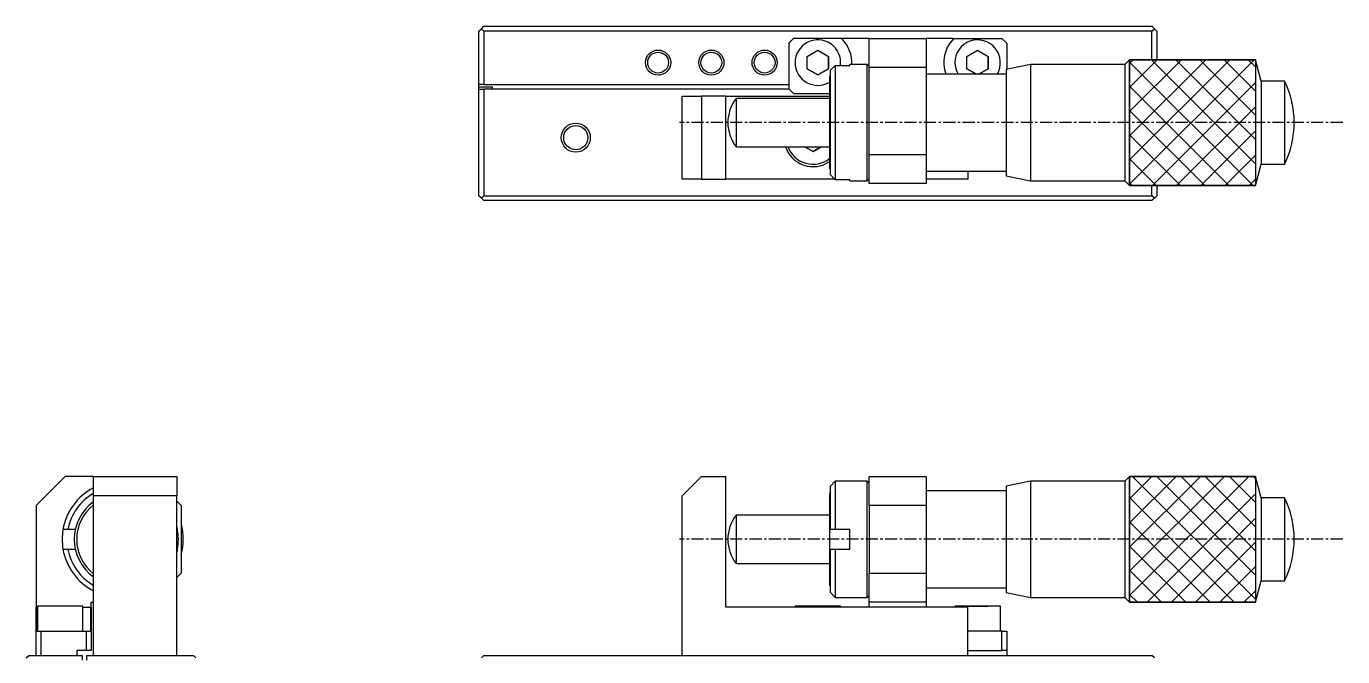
# Model space of a CAD drawing. Extents: x 10 to 360, y 10 to 247.
# Drawn here: x 69.2 to 205.2, y 181.9 to 247 of the extents above; entities that cross this region are included whole.
import ezdxf

# ---------------------------------------------------------------- set-up
doc = ezdxf.new("R2010")
doc.units = 0
doc.linetypes.add('CENTER', pattern=[2, 1.25, -0.25, 0.25, -0.25])
doc.layers.get('0').update_dxf_attribs({"linetype": 'CONTINUOUS'})
doc.layers.add('CENTER', color=1, linetype='CENTER')

msp = doc.modelspace()

# ---------------------------------------------------------------- linework, layer by layer
at = {"color": 7, "linetype": 'CONTINUOUS'}
for p, q in [((115.994926, 246.5), (116.244926, 246.75)), ((115.994926, 241), (115.994926, 246.5)), ((116.244926, 246.75), (116.494926, 247)), ((116.244926, 246.75), (116.494926, 246.5)), ((116.494926, 247), (185.494926, 247)), ((185.494926, 246.5), (116.494926, 246.5)), ((116.494926, 246.5), (116.494926, 241)), ((185.494926, 247), (185.744926, 246.75)), ((185.494926, 246.5), (185.744926, 246.75)), ((185.494926, 243.549999), (185.494926, 246.5)), ((185.744926, 246.75), (185.994926, 246.5)), ((185.994926, 246.5), (185.994926, 243.549999)), ((148.494926, 245.75), (147.994926, 245.25)), ((147.994926, 245.25), (147.994926, 240.55)), ((153.542454, 245.75), (148.494926, 245.75)), ((153.542454, 245.75), (153.513081, 245.680821)), ((156.294926, 245.75), (153.542454, 245.75)), ((156.294926, 245.75), (162.194926, 245.75)), ((156.294926, 242.75), (156.294926, 245.75)), ((162.194926, 245.75), (162.194926, 242.75)), ((164.947398, 245.75), (162.194926, 245.75)), ((164.976771, 245.680821), (164.947398, 245.75)), ((164.947398, 245.75), (169.994926, 245.75)), ((170.494926, 245.25), (169.994926, 245.75)), ((170.494926, 245.25), (170.494926, 242.559997)), ((149.894926, 243.885085), (150.994926, 244.520171)), ((149.894926, 242.614915), (149.894926, 243.885085)), ((150.994926, 244.520171), (152.094926, 243.885085)), ((152.094926, 243.885085), (152.094926, 242.614915)), ((152.094926, 242.614915), (152.094926, 243.885085)), ((166.394926, 243.885085), (167.494926, 244.520171)), ((166.394926, 242.614915), (166.394926, 243.885085)), ((167.494926, 244.520171), (168.594926, 243.885085)), ((168.594926, 243.885085), (168.594926, 242.614915)), ((168.594926, 242.614915), (168.594926, 243.885085)), ((183.194932, 243.549999), (182.69493, 243.049996)), ((183.194932, 243.549999), (183.194932, 243.544989)), ((183.194932, 243.549999), (196.194933, 243.549999)), ((183.194932, 230.550001), (183.194932, 243.549999)), ((196.194933, 243.549999), (196.194933, 243.544989)), ((196.784421, 241.35), (196.194933, 243.549999)), ((196.194933, 243.549999), (196.194933, 230.550001)), ((150.994926, 241.979829), (149.894926, 242.614915)), ((149.894926, 242.614915), (150.994926, 241.979829)), ((152.094926, 242.614915), (150.994926, 241.979829)), ((150.994926, 241.979829), (152.094926, 242.614915)), ((152.294926, 242.458327), (152.794926, 242.96608)), ((152.294926, 231.641673), (152.294926, 242.458327)), ((152.794926, 242.96608), (152.794926, 231.13392)), ((152.794926, 242.96608), (154.294926, 242.96608)), ((154.294926, 242.96608), (154.294926, 243.05)), ((156.094926, 243.05), (154.294926, 243.05)), ((156.094926, 231.05), (156.094926, 243.05)), ((156.294926, 242.85), (156.094926, 243.05)), ((162.194926, 242.75), (156.294926, 242.75)), ((156.294926, 233.75), (156.294926, 242.75)), ((162.194926, 242.75), (162.194926, 233.75)), ((170.444926, 242.05), (162.194926, 242.05)), ((167.373387, 242.05), (166.394926, 242.614915)), ((166.394926, 242.614915), (167.373387, 242.05)), ((168.594926, 242.614915), (167.616465, 242.05)), ((167.616465, 242.05), (168.594926, 242.614915)), ((172.944925, 243.049996), (170.444926, 242.549997)), ((170.444926, 242.549997), (170.444926, 242.545758)), ((170.444926, 242.545758), (170.444926, 231.550003)), ((172.944925, 243.049996), (172.944925, 243.045371)), ((182.69493, 243.049996), (172.944925, 243.049996)), ((172.944925, 243.045371), (172.944925, 231.050004)), ((182.69493, 243.049996), (182.69493, 243.045371)), ((182.69493, 243.045371), (182.69493, 231.050004)), ((116.494926, 241), (115.994926, 241)), ((115.994926, 240.75), (115.994926, 241)), ((115.994926, 240.75), (117.394926, 240.75)), ((115.994926, 240.5), (115.994926, 240.75)), ((116.494926, 241), (147.994926, 241)), ((117.394926, 240.5), (117.394926, 240.75)), ((152.194926, 241.8), (152.194926, 236.86354)), ((152.294926, 241.8), (152.194926, 241.8)), ((196.784421, 241.35), (196.784421, 241.346686)), ((199.194932, 241.35), (196.784421, 241.35)), ((196.784421, 241.346686), (196.784421, 232.75)), ((199.194932, 241.35), (199.194932, 241.346686)), ((199.194932, 241.346686), (199.194932, 232.75)), ((115.994926, 229.5), (115.994926, 240.5)), ((115.994926, 240.5), (116.494926, 240.5)), ((116.494926, 240.5), (116.494926, 229.5)), ((148.044926, 240.5), (116.494926, 240.5)), ((136.994926, 231.2), (136.994926, 239.8)), ((136.994926, 239.8), (138.994926, 239.8)), ((138.994926, 239.8), (138.994926, 231.2)), ((141.494926, 239.8), (138.994926, 239.8)), ((141.494926, 231.2), (141.494926, 239.8)), ((141.494926, 239.8), (152.194926, 239.8)), ((142.572435, 239.549996), (142.572435, 239.548069)), ((152.194926, 239.549996), (142.572435, 239.549996)), ((142.572435, 239.548069), (142.572435, 234.550004)), ((147.994926, 240.55), (148.494926, 240.05)), ((148.494926, 240.05), (152.194926, 240.05)), ((152.194926, 236.86354), (152.194926, 232.3)), ((142.572435, 234.550004), (152.194926, 234.550004)), ((150.494926, 234.056624), (149.640367, 234.550004)), ((149.640367, 234.550004), (150.494926, 234.056624)), ((151.349485, 234.550004), (150.494926, 234.056624)), ((150.494926, 234.056624), (151.349485, 234.550004)), ((156.294926, 233.75), (162.194926, 233.75)), ((156.294926, 230.75), (156.294926, 233.75)), ((162.194926, 233.75), (162.194926, 230.75)), ((196.194933, 230.550001), (196.784421, 232.75)), ((196.784421, 232.75), (199.194932, 232.75)), ((138.994926, 231.2), (136.994926, 231.2)), ((138.994926, 231.2), (141.494926, 231.2)), ((152.729855, 231.2), (141.494926, 231.2)), ((152.194926, 232.3), (152.294926, 232.3)), ((152.794926, 231.13392), (152.294926, 231.641673)), ((154.294926, 231.13392), (152.794926, 231.13392)), ((154.294926, 231.05), (154.294926, 231.13392)), ((156.094926, 231.05), (156.294926, 231.25)), ((156.294926, 231.2), (156.244926, 231.2)), ((162.194926, 232.05), (170.444926, 232.05)), ((166.494926, 231.2), (162.194926, 231.2)), ((166.494926, 232.05), (166.494926, 231.2)), ((170.444926, 231.550003), (172.944925, 231.050004)), ((154.294926, 231.05), (156.094926, 231.05)), ((162.194926, 230.75), (156.294926, 230.75)), ((172.944925, 231.050004), (182.69493, 231.050004)), ((182.69493, 231.050004), (183.194932, 230.550001)), ((196.194933, 230.550001), (183.194932, 230.550001)), ((185.494926, 229.5), (185.494926, 230.550001)), ((185.994926, 230.550001), (185.994926, 229.5)), ((116.244926, 229.25), (115.994926, 229.5)), ((116.494926, 229.5), (116.244926, 229.25)), ((116.494926, 229), (116.244926, 229.25)), ((116.494926, 229.5), (185.494926, 229.5)), ((185.494926, 229), (116.494926, 229)), ((185.744926, 229.25), (185.494926, 229.5)), ((185.744926, 229.25), (185.494926, 229)), ((185.994926, 229.5), (185.744926, 229.25)), ((73.25, 200.5), (70.25, 197.5)), ((76.2, 200.5), (73.25, 200.5)), ((76.2, 200.5), (84.8, 200.5)), ((76.2, 198.5), (76.2, 200.5)), ((84.8, 200.5), (84.8, 198.5)), ((138.994926, 200.5), (136.994926, 198.5)), ((138.994926, 200.5), (141.494926, 200.5)), ((141.494926, 187), (141.494926, 200.5)), ((152.794926, 200), (152.294926, 199.5)), ((152.794926, 200), (152.794926, 195)), ((156.094926, 200), (152.794926, 200)), ((156.094926, 188), (156.094926, 200)), ((156.294926, 199.8), (156.094926, 200)), ((156.294926, 197.5), (156.294926, 200.5)), ((156.294926, 200.5), (162.194926, 200.5)), ((162.194926, 200.5), (162.194926, 197.5)), ((172.944925, 199.999996), (170.444926, 199.499997)), ((172.944925, 199.999996), (172.944925, 188.000004)), ((182.69493, 199.999996), (172.944925, 199.999996)), ((183.194932, 200.499999), (182.69493, 199.999996)), ((182.69493, 199.999996), (182.69493, 188.000004)), ((183.194932, 200.499999), (196.194933, 200.499999)), ((183.194932, 187.500001), (183.194932, 200.499999)), ((196.784421, 198.3), (196.194933, 200.499999)), ((196.194933, 200.499999), (196.194933, 187.500001)), ((76.2, 182), (76.2, 198.5)), ((84.8, 198.5), (76.2, 198.5)), ((84.8, 182), (84.8, 198.5)), ((136.994926, 182), (136.994926, 198.5)), ((152.194926, 198.75), (152.194926, 198.746339)), ((152.294907, 198.75), (152.194926, 198.75)), ((152.194926, 198.746339), (152.194926, 189.25)), ((152.294926, 198.75), (152.294926, 199.5)), ((152.294926, 195), (152.294926, 199.5)), ((170.444926, 199), (162.194926, 199)), ((170.444926, 199.499997), (170.444926, 188.500003)), ((70.25, 197.5), (70.25, 187)), ((85.25, 197.5), (84.8, 197.95)), ((85.25, 197.5), (85.25, 190.5)), ((162.194926, 197.5), (156.294926, 197.5)), ((156.294926, 197.5), (156.294926, 190.5)), ((162.194926, 197.5), (162.194926, 190.5)), ((196.784421, 198.3), (196.784421, 189.7)), ((199.194932, 198.3), (196.784421, 198.3)), ((199.194932, 198.3), (199.194932, 189.7)), ((142.572435, 196.499996), (142.572435, 191.500004)), ((152.194926, 196.499996), (142.572435, 196.499996)), ((73.541673, 195), (73.03392, 195)), ((74.306456, 195), (73.541673, 195)), ((84.86608, 195), (84.800037, 195)), ((152.794926, 195), (152.294926, 195)), ((154.294926, 195), (152.794926, 195)), ((154.294926, 193), (154.294926, 195)), ((73.03392, 193), (73.541673, 193)), ((73.541673, 193), (74.306456, 193)), ((84.800037, 193), (84.86608, 193)), ((152.294926, 188.5), (152.294926, 193)), ((152.294926, 193), (152.794926, 193)), ((152.794926, 193), (152.794926, 188)), ((152.794926, 193), (154.294926, 193)), ((84.8, 190.05), (85.25, 190.5)), ((142.572435, 191.500004), (152.194926, 191.500004)), ((156.294926, 190.5), (162.194926, 190.5)), ((156.294926, 187.5), (156.294926, 190.5)), ((162.194926, 190.5), (162.194926, 187.5)), ((152.194926, 189.25), (152.294907, 189.25)), ((152.294926, 188.5), (152.294926, 189.246088)), ((162.194926, 189), (170.444926, 189)), ((196.194933, 187.500001), (196.784421, 189.7)), ((196.784421, 189.7), (199.194932, 189.7)), ((152.294926, 188.5), (152.794926, 188)), ((152.794926, 188), (156.094926, 188)), ((156.094926, 188), (156.294926, 188.2)), ((170.444926, 188.500003), (172.944925, 188.000004)), ((172.944925, 188.000004), (182.69493, 188.000004)), ((182.69493, 188.000004), (183.194932, 187.500001)), ((70.25, 187), (70.319179, 187)), ((70.25, 184.5), (70.25, 187)), ((70.319179, 187), (70.319179, 184.5)), ((70.319179, 187), (70.4, 187)), ((72.75, 187.1), (70.4, 187.1)), ((70.4, 187.1), (70.4, 184.5)), ((75.1, 187.1), (72.75, 187.1)), ((75.1, 184.5), (75.1, 187.1)), ((75.1, 187), (75.909736, 187)), ((75.909736, 184.5), (75.909736, 187)), ((75.909736, 187), (75.95, 187)), ((75.95, 187.5), (76.2, 187.5)), ((75.95, 187), (75.95, 187.5)), ((75.95, 187), (75.95, 184.5)), ((166.494926, 187), (141.494926, 187)), ((153.344926, 187.1), (148.644926, 187.1)), ((153.344926, 187.1), (148.644926, 187.1)), ((148.644926, 187.1), (148.644926, 187)), ((149.894926, 187.1), (150.994926, 187.1)), ((150.994926, 187.1), (149.894926, 187.1)), ((152.094926, 187.1), (150.994926, 187.1)), ((150.994926, 187.1), (152.094926, 187.1)), ((153.344926, 187), (153.344926, 187.1)), ((162.194926, 187.5), (156.294926, 187.5)), ((156.294926, 187), (156.294926, 187.5)), ((162.194926, 187.5), (162.194926, 187)), ((169.844926, 187.1), (165.144926, 187.1)), ((169.844926, 187.1), (165.144926, 187.1)), ((165.144926, 187.1), (165.144926, 187)), ((166.394926, 187.1), (167.494926, 187.1)), ((167.494926, 187.1), (166.394926, 187.1)), ((166.494926, 182), (166.494926, 187)), ((168.594926, 187.1), (167.494926, 187.1)), ((167.494926, 187.1), (168.594926, 187.1)), ((169.844926, 184.5), (169.844926, 187.1)), ((196.194933, 187.500001), (183.194932, 187.500001)), ((70.25, 182), (70.25, 184.5)), ((70.25, 184.5), (70.75, 184.5)), ((70.75, 184.5), (70.75, 182)), ((70.75, 184.5), (75.45, 184.5)), ((75.45, 182.5), (75.45, 184.5)), ((75.45, 184.5), (75.95, 184.5)), ((75.95, 184.5), (75.95, 182.5)), ((169.994926, 184.5), (166.494926, 184.5)), ((169.994926, 182.5), (169.994926, 184.5)), ((169.994926, 184.5), (170.494926, 184.5)), ((170.494926, 184.5), (170.494926, 182.5)), ((74.45, 182.5), (74.45, 182)), ((75.45, 182.5), (74.45, 182.5)), ((75.95, 182.5), (75.45, 182.5)), ((166.494926, 182.5), (169.994926, 182.5)), ((170.494926, 182.5), (169.994926, 182.5)), ((170.494926, 182.5), (170.494926, 182)), ((69.25, 181.75), (69.5, 182)), ((69.5, 182), (75, 182)), ((75, 182), (75, 181.5)), ((75.5, 182), (86.5, 182)), ((75.5, 181.5), (75.5, 182)), ((86.5, 182), (86.75, 181.75)), ((116.494926, 182), (116.244926, 181.75)), ((116.494926, 182), (185.494926, 182)), ((185.744926, 181.75), (185.494926, 182))]:
    msp.add_line(p, q, dxfattribs=at)
at = {"color": 3, "linetype": 'CONTINUOUS'}
for p, q in [((196.194933, 243.549999), (183.194932, 243.549999)), ((183.194932, 243.194932), (183.549999, 243.549999)), ((183.194932, 240.694932), (186.049999, 243.549999)), ((183.194932, 238.194932), (188.549999, 243.549999)), ((183.194932, 235.694932), (191.049999, 243.549999)), ((183.194932, 233.194932), (193.549999, 243.549999)), ((183.194932, 230.694932), (196.049999, 243.549999)), ((183.194932, 243.544989), (183.194932, 230.550001)), ((185.450001, 243.549999), (196.194933, 232.805067)), ((187.950001, 243.549999), (196.194933, 235.305067)), ((190.450001, 243.549999), (196.194933, 237.805067)), ((192.950001, 243.549999), (196.194933, 240.305067)), ((195.450001, 243.549999), (196.194933, 242.805067)), ((196.194933, 243.544989), (196.194933, 230.550001)), ((183.194932, 243.305068), (195.949999, 230.550001)), ((183.194932, 240.805068), (193.449999, 230.550001)), ((185.550001, 230.550001), (196.194933, 241.194933)), ((183.194932, 238.305068), (190.949999, 230.550001)), ((188.050001, 230.550001), (196.194933, 238.694933)), ((183.194932, 235.805068), (188.449999, 230.550001)), ((190.550001, 230.550001), (196.194933, 236.194933)), ((183.194932, 233.305068), (185.949999, 230.550001)), ((193.050001, 230.550001), (196.194933, 233.694933)), ((195.550001, 230.550001), (196.194933, 231.194933)), ((183.194932, 230.805068), (183.449999, 230.550001)), ((183.194932, 230.550001), (196.194933, 230.550001)), ((183.194932, 200.499999), (183.194932, 187.500001)), ((196.194933, 200.499999), (183.194932, 200.499999)), ((183.194932, 198.194932), (185.499999, 200.499999)), ((183.194932, 195.694932), (187.999999, 200.499999)), ((183.194932, 193.194932), (190.499999, 200.499999)), ((183.194932, 190.694932), (192.999999, 200.499999)), ((183.194932, 188.194932), (195.499999, 200.499999)), ((183.500001, 200.499999), (196.194933, 187.805067)), ((186.000001, 200.499999), (196.194933, 190.305067)), ((188.500001, 200.499999), (196.194933, 192.805067)), ((191.000001, 200.499999), (196.194933, 195.305067)), ((193.500001, 200.499999), (196.194933, 197.805067)), ((196.000001, 200.499999), (196.194933, 200.305067)), ((196.194933, 200.499999), (196.194933, 187.500001)), ((185.000001, 187.500001), (196.194933, 198.694933)), ((183.194932, 198.305068), (193.999999, 187.500001)), ((183.194932, 195.805068), (191.499999, 187.500001)), ((187.500001, 187.500001), (196.194933, 196.194933)), ((183.194932, 193.305068), (188.999999, 187.500001)), ((190.000001, 187.500001), (196.194933, 193.694933)), ((183.194932, 190.805068), (186.499999, 187.500001)), ((192.500001, 187.500001), (196.194933, 191.194933)), ((183.194932, 188.305068), (183.999999, 187.500001)), ((195.000001, 187.500001), (196.194933, 188.694933)), ((183.194932, 187.500001), (196.194933, 187.500001))]:
    msp.add_line(p, q, dxfattribs=at)
for centre, radius in [((134.494926, 243.25), 1.3), ((139.994926, 243.25), 1.3), ((145.494926, 243.25), 1.3), ((125.994926, 235.5), 1.5)]:
    msp.add_circle(centre, radius, dxfattribs=at)
at = {"color": 7, "linetype": 'CONTINUOUS'}
for centre, radius in [((134.494926, 243.25), 1.075), ((139.994926, 243.25), 1.075), ((145.494926, 243.25), 1.075), ((125.994926, 235.5), 1.25)]:
    msp.add_circle(centre, radius, dxfattribs=at)
for centre, radius, start, end in [((150.994926, 243.25), 2.35, 353.060739, 180), ((150.994926, 243.25), 3.5, 356.724171, 43.989014), ((167.494926, 243.25), 3.5, 136.010986, 200.051043), ((167.494926, 243.25), 2.35, 329.293644, 180), ((150.994926, 243.25), 2.35, 180, 300.706356), ((167.494926, 243.25), 2.35, 180, 210.706356), ((190.449932, 237.05), 9.745001, 333.816208, 26.183791), ((145.694931, 237.05), 3.999997, 141.317812, 218.68219), ((150.494926, 235.5), 3, 198.461378, 304.518108), ((150.494926, 235.5), 2.75, 200.209457, 308.183482), ((78.95, 194), 6, 117.279613, 170.405927), ((78.95, 194), 5.5, 120, 169.524314), ((78.95, 194), 4.75, 125.37654, 234.62346), ((190.449932, 193.999998), 9.745001, 333.816215, 26.183798), ((145.694931, 193.999997), 3.999997, 141.317795, 218.682173), ((78.95, 194), 6, 170.405927, 189.594064), ((78.95, 194), 6, 9.594064, 12.838568), ((78.95, 194), 6, 350.405927, 9.594064), ((78.95, 194), 6.499999, 345.750002, 14.249998), ((78.95, 194), 6, 189.594064, 242.720387), ((78.95, 194), 5.5, 190.475677, 240), ((78.95, 194), 6, 347.161432, 350.405927)]:
    msp.add_arc(centre, radius, start, end, dxfattribs=at)
at = {"color": 3, "linetype": 'CONTINUOUS'}
msp.add_arc((78.95, 194), 4.5, 127.669887, 232.330113, dxfattribs=at)
at = {"layer": 'CENTER', "color": 1, "linetype": 'CENTER'}
for p, q in [((205.194933, 237.05), (136.694934, 237.05)), ((205.194933, 194), (136.694934, 194))]:
    msp.add_line(p, q, dxfattribs=at)

doc.saveas('drawing.dxf')
